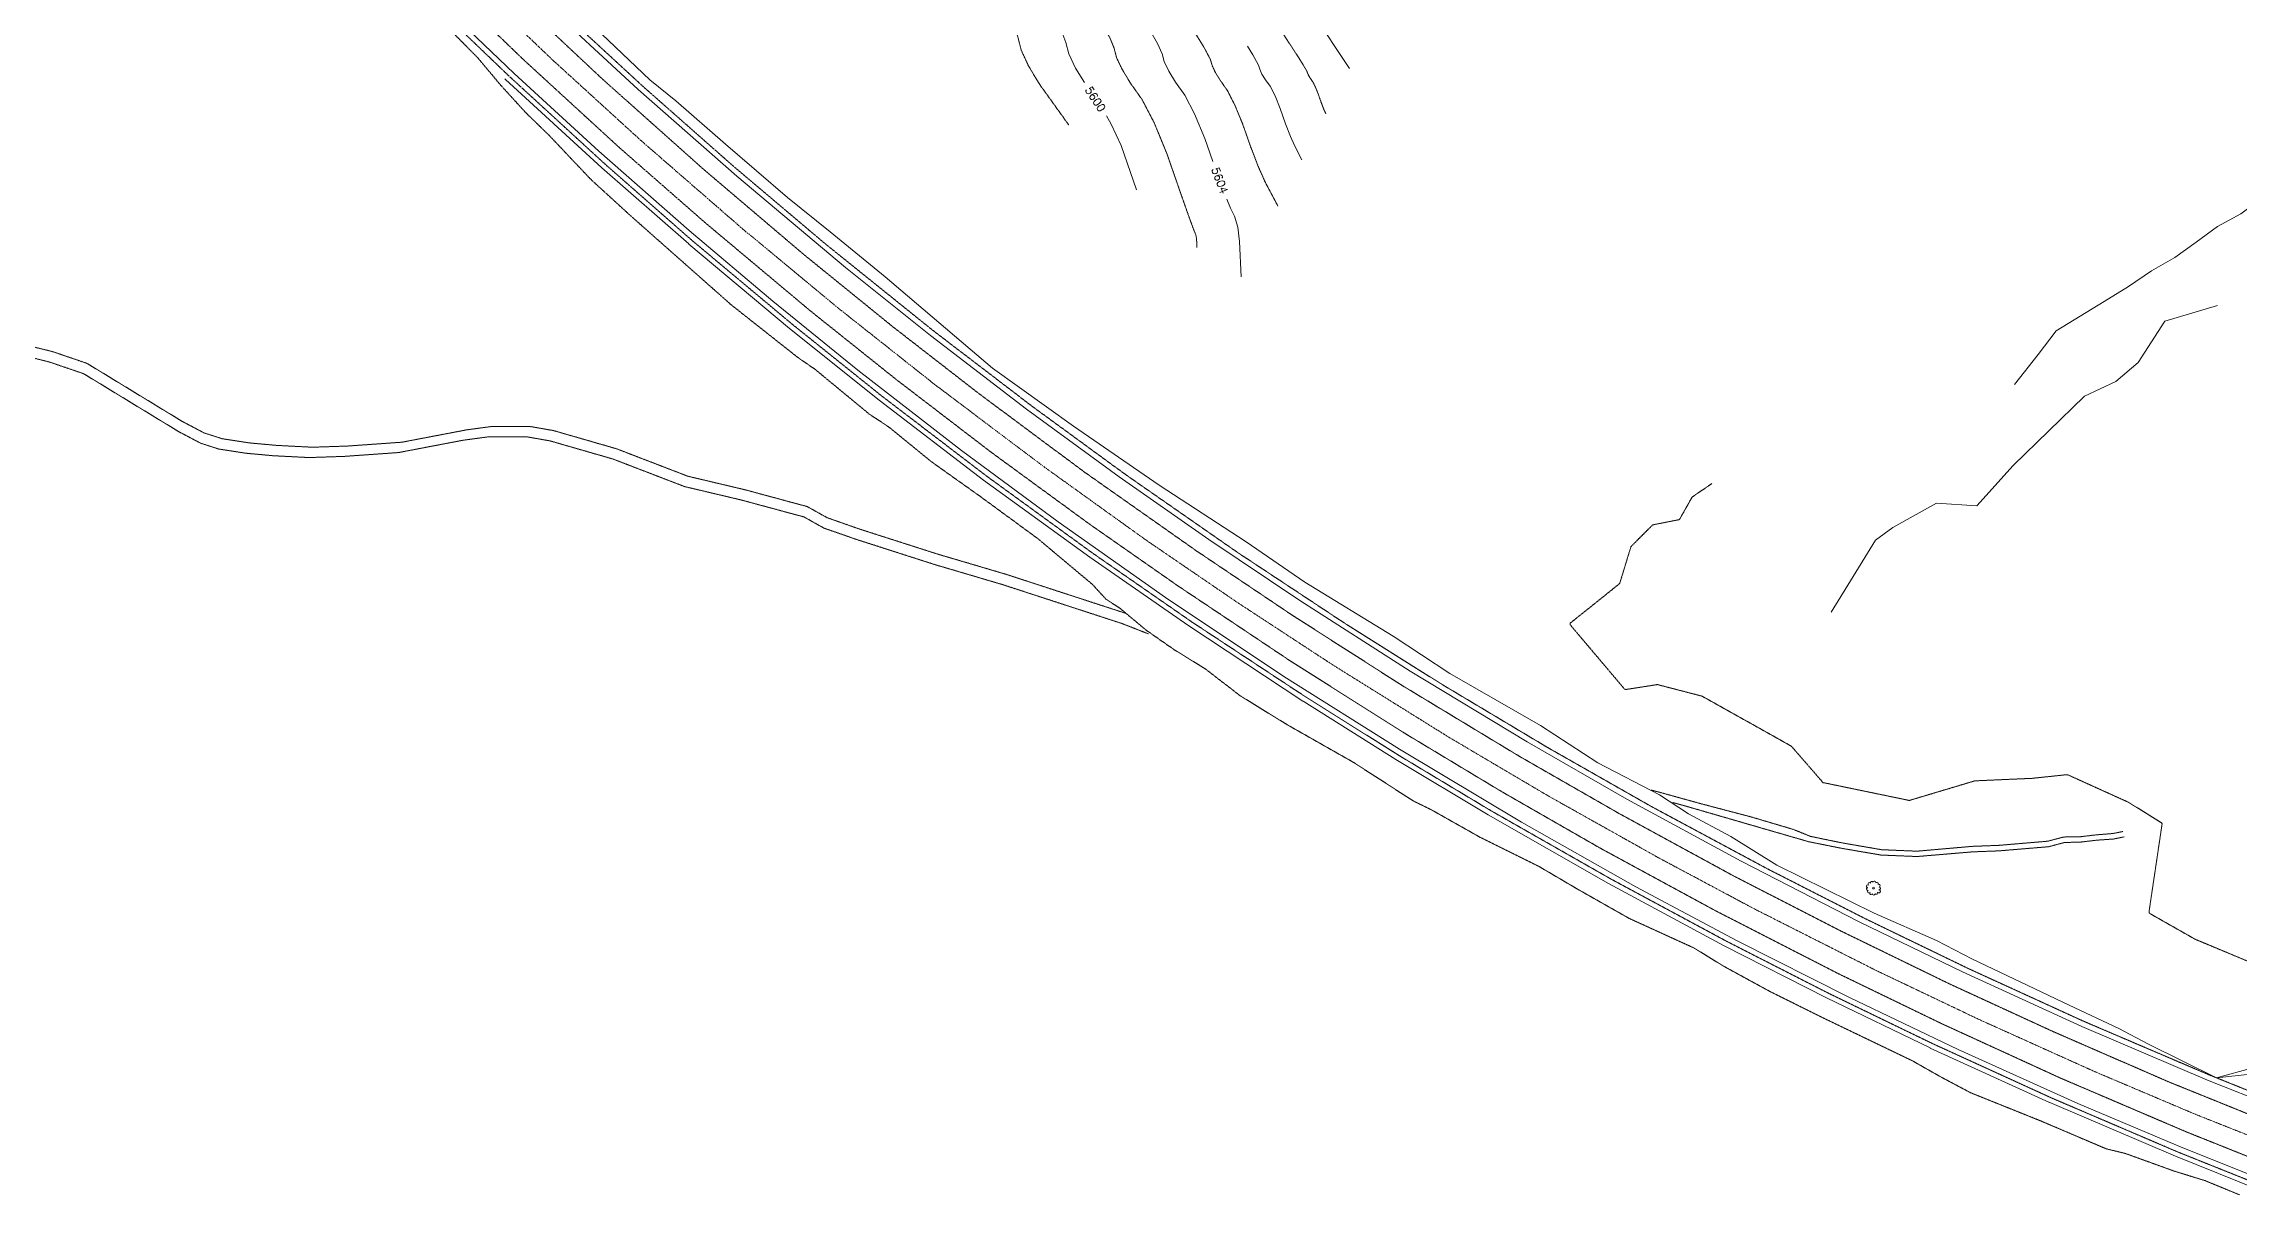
# Model space of a CAD drawing. Header units: feet. Extents: x 66046 to 70070, y 57473 to 60946.
# Drawn here: x 67346 to 68663, y 57916 to 58609 of the extents above; entities that cross this region are included whole.
import ezdxf
from ezdxf.enums import TextEntityAlignment as Align

# ---------------------------------------------------------------- set-up
doc = ezdxf.new("R2010")
doc.units = ezdxf.units.FT
doc.header["$MEASUREMENT"] = 0
for name, pattern in [('DASHED2', [0.375, 0.25, -0.125]), ('HIDDEN', [0.375, 0.25, -0.125]), ('PHANTOM2', [1.25, 0.625, -0.125, 0.125, -0.125, 0.125, -0.125])]:
    doc.linetypes.add(name, pattern=pattern)
for name, color, linetype, lineweight in [('Centerline_PLN_x', 1, 'PHANTOM2', 0), ('Edge-of-Paved-Road_PLN_x', 5, 'DASHED2', 0), ('Guardrail-LT_PLN_x', 4, 'FENCELINE1', 0), ('Laneline_PLN_x', 2, 'DASHED2', 0), ('Natural-Drainage_PLN_x', 5, 'HIDDEN', 0), ('Shoulder_PLN_x', 7, 'Continuous', 0), ('Surface-Existing-Annotation', 3, 'DASHED2', 0), ('Surface-Existing-Contours-Major', 3, 'Continuous', 0), ('Surface-Finished-Contours-Minor', 6, 'DASHED2', 13), ('Toe_PLN_x', 2, 'Continuous', 0), ('Tree-Line_PLN_x', 62, 'HIDDEN', 0), ('Tree_PLN_x', 62, 'Continuous', 0)]:
    doc.layers.add(name, color=color, linetype=linetype, lineweight=lineweight)
doc.styles.get("Standard").update_dxf_attribs({"font": 'simplex.shx'})
doc.linetypes.add('FENCELINE1', pattern='A,0.25,-0.1,[133,ltypeshp.shx,S=0.1,R=0,X=-0.1,Y=0],-0.1,1', length=1.45)

# ---------------------------------------------------------------- blocks, each defined once
blk = doc.blocks.new('TREE-D')
at = {"layer": 'Tree_PLN_x', "linetype": 'Continuous'}
blk.add_lwpolyline([(-3.4, 0.2, 1.158218), (-3.2, -1.4, 1.170054), (-2.1, -2.6, 1.101781), (-0.7, -3.4, 1.072634), (1, -3.2, 1.180778), (2.4, -2.5, 1.70845), (3.2, -1.1, 0.989775), (3.4, 0.7, 1.085957), (2.7, 2.2, 1.005407), (1.4, 3.1, 1.020594), (-0.2, 3.5, 0.925491), (-1.8, 2.9, 1.150965), (-3, 1.8, 1.269159)], format="xyb", close=True, dxfattribs=at)
at = {"layer": 'Tree_PLN_x'}
blk.add_circle((0, 0), 0.535, dxfattribs=at)

msp = doc.modelspace()

# ---------------------------------------------------------------- linework, layer by layer
at = {"layer": 'Centerline_PLN_x'}
msp.add_polyline3d([(68713.2, 57936.4, 5630), (68636.9, 57966.7, 5627.8), (68576.5, 57992.3, 5625.8), (68507.7, 58023.3, 5623.2), (68445.5, 58052.9, 5620.7), (68372.3, 58089.9, 5617.7), (68314.4, 58120.8, 5615.3), (68248.6, 58157.7, 5612.5), (68189.3, 58192.7, 5609.9), (68119.6, 58236.1, 5606.9), (68062, 58273.8, 5604.4), (68007.8, 58310.8, 5602), (67946.5, 58354.8, 5599.6), (67881, 58404.1, 5597.4), (67824.4, 58448.9, 5595.8), (67766.2, 58497, 5594.6), (67704.3, 58550.8, 5593.7), (67651, 58599.4, 5593.3), (67596.4, 58651.5, 5593.3), (67538.4, 58709.5, 5593.7), (67112.3, 59146.3, 5598.8), (66780.7, 59486.2, 5602.8)], dxfattribs=at)
at = {"layer": 'Edge-of-Paved-Road_PLN_x'}
for points in [[(68708.7, 57964.8, 5627.9), (68644.8, 57990.5, 5626), (68569.4, 58022.7, 5623.4), (68500.5, 58054.2, 5620.8), (68438.7, 58084.1, 5618.2), (68380.2, 58113.9, 5615.8), (68310.9, 58151.1, 5612.9), (68248.1, 58186.8, 5610.2), (68185.5, 58224.2, 5607.5), (68127.8, 58260.4, 5604.9), (68062.1, 58303.8, 5602), (67994.8, 58350.6, 5599.1), (67939.1, 58391.3, 5597), (67879.2, 58437.1, 5595.1), (67814.8, 58488.9, 5593.5), (67760.1, 58535.1, 5592.5), (67705.9, 58582.9, 5591.8), (67657.7, 58627.3, 5591.5), (67600.5, 58682.4, 5591.6), (67437.3, 58849.2, 5591.6), (67215.7, 59076, 5596.1), (66798.6, 59503.7, 5601.1)], [(68690, 57918.6, 5627.9), (68626.1, 57944.2, 5626), (68550.6, 57976.5, 5623.5), (68479, 58009.2, 5620.8), (68417, 58039.2, 5618.3), (68355.6, 58070.5, 5615.7), (68286.3, 58107.8, 5612.9), (68214.1, 58148.9, 5609.8), (68158.8, 58182.1, 5607.5), (68103.2, 58217, 5605.1), (68034.7, 58262.1, 5602), (67975.4, 58303.2, 5599.5), (67911.7, 58349.5, 5597.1), (67849.1, 58397.3, 5595.2), (67795.3, 58440.4, 5593.8), (67734.9, 58490.9, 5592.6), (67682.8, 58536.6, 5591.9), (67625.1, 58589.5, 5591.6), (67575.3, 58637.2, 5591.6), (67519.7, 58692.9, 5592), (66960.7, 59266, 5598.7), (66762.9, 59468.8, 5601.1)]]:
    msp.add_polyline3d(points, dxfattribs=at)
at = {"layer": 'Guardrail-LT_PLN_x'}
msp.add_polyline3d([(68688.9, 57915.8, 5627.7), (68625, 57941.5, 5625.8), (68624.9, 57941.5, 5625.8), (68549.5, 57973.7, 5623.3), (68549.4, 57973.7, 5623.3), (68477.8, 58006.4, 5620.6), (68477.7, 58006.5, 5620.6), (68415.7, 58036.5, 5618.1), (68415.6, 58036.5, 5618.1), (68354.3, 58067.8, 5615.6), (68354.2, 58067.8, 5615.6), (68284.9, 58105.1, 5612.7), (68284.8, 58105.2, 5612.7), (68212.6, 58146.3, 5609.6), (68212.6, 58146.3, 5609.6), (68157.2, 58179.6, 5607.3), (68157.2, 58179.6, 5607.3), (68101.6, 58214.5, 5604.9), (68101.5, 58214.5, 5604.9), (68033, 58259.6, 5601.9), (68033, 58259.7, 5601.9), (67973.6, 58300.8, 5599.3), (67973.6, 58300.8, 5599.3), (67909.9, 58347.1, 5596.9), (67909.8, 58347.1, 5596.9), (67847.3, 58395, 5595), (67847.2, 58395, 5595), (67793.4, 58438, 5593.6), (67793.4, 58438, 5593.6), (67793.4, 58438.1, 5593.6), (67733, 58488.6, 5592.4), (67733, 58488.7, 5592.4), (67680.8, 58534.3, 5591.7), (67680.8, 58534.4, 5591.7), (67623, 58587.3, 5591.4), (67623, 58587.4, 5591.4), (67622.6, 58587.7, 5591.4)], dxfattribs=at)
at = {"layer": 'Laneline_PLN_x'}
for points in [[(68699.9, 57954.2, 5629.1), (68621, 57986.1, 5626.7), (68551.8, 58016.2, 5624.3), (68489.2, 58045, 5621.9), (68424.3, 58076.6, 5619.2), (68359.8, 58109.7, 5616.5), (68291, 58147.2, 5613.6), (68231.2, 58181.5, 5611.1), (68161, 58223.9, 5608), (68094.7, 58266.3, 5605.1), (68037.5, 58304.7, 5602.6), (67970.4, 58351.9, 5599.8), (67907.2, 58398.9, 5597.6), (67855.4, 58439.1, 5596), (67801.9, 58482.5, 5594.7), (67741.9, 58533.5, 5593.7), (67680.7, 58588.1, 5593), (67620.9, 58644.2, 5592.8), (67564.8, 58699.5, 5593.1), (66994.3, 59284.2, 5600), (66789.2, 59494.5, 5602.4)], [(68695.6, 57930.5, 5629.2), (68631.6, 57956.1, 5627.3), (68556, 57988.4, 5624.8), (68484.6, 58021.1, 5622.1), (68422.6, 58051.1, 5619.6), (68348.8, 58088.9, 5616.5), (68279.9, 58126.3, 5613.6), (68220.6, 58160.3, 5611.1), (68161.6, 58195.8, 5608.6), (68095, 58237.9, 5605.7), (68026.4, 58283.7, 5602.7), (67973, 58321, 5600.4), (67914.7, 58363.6, 5598.3), (67857.4, 58407.5, 5596.5), (67806.2, 58448.4, 5595.2), (67743.3, 58501.1, 5593.9), (67691.4, 58546.5, 5593.2), (67633.4, 58599.7, 5592.9), (67574.3, 58656.6, 5592.9), (67193.6, 59046, 5597.3), (66772.3, 59478, 5602.4)]]:
    msp.add_polyline3d(points, dxfattribs=at)
at = {"layer": 'Natural-Drainage_PLN_x'}
for points in [[(68663.4, 57918.4, 5621.5), (68642.7, 57926.9, 5621), (68623.7, 57932.8, 5619.4), (68594.9, 57943.2, 5617.7), (68583.4, 57946, 5616.2), (68544.2, 57962.7, 5614.6), (68502.1, 57979.6, 5612.1), (68484.2, 57989.1, 5612), (68467.1, 57998.8, 5612.2), (68449, 58007.5, 5611.5), (68413.2, 58024.7, 5609.9), (68381.6, 58040.4, 5608.5), (68354.3, 58055.3, 5607.9), (68336, 58066.5, 5607.9), (68297.2, 58084.2, 5604.7), (68265.8, 58102, 5603.6), (68243.2, 58115.3, 5603), (68207.5, 58133, 5600), (68178.6, 58149.3, 5598.4), (68167.6, 58154.7, 5597.4), (68131.8, 58177.8, 5596.4), (68091.8, 58200.5, 5593.5), (68063.9, 58217.7, 5591.9), (68043.1, 58233.7, 5592), (68023.6, 58245.8, 5590.7), (68007.4, 58257.1, 5590.1), (67991.6, 58270.3, 5590.5), (67983.3, 58275.7, 5589.9), (67975.1, 58284.6, 5591), (67942.4, 58312, 5591.5), (67908, 58337.2, 5590.3), (67878.6, 58358.1, 5588.8), (67853.1, 58378.9, 5588.5), (67841.3, 58386.7, 5587.5), (67808.7, 58413.6, 5587.2), (67798.5, 58420.6, 5586.3), (67758.5, 58452.2, 5584.9), (67698.4, 58505.4, 5584.7), (67674.2, 58527.5, 5584.7), (67649.4, 58553.7, 5586.1), (67635.2, 58567.5, 5586.3), (67619.8, 58584.4, 5587.3), (67606.5, 58600.3, 5588.7), (67560, 58647.4, 5589.6)], [(68008.9, 58254.8, 5588.9), (67993.1, 58261, 5588.9), (67921.3, 58284.4, 5585.9), (67880.3, 58296.5, 5584.1), (67833.3, 58311.6, 5582.3), (67814.1, 58318.3, 5581.6), (67802.1, 58325, 5581.2), (67764.7, 58335.1, 5579.8), (67730.5, 58343.2, 5578.4), (67687.6, 58359.7, 5577.2), (67649.8, 58370.6, 5576.1), (67635.5, 58373.1, 5575.6), (67613.3, 58373.1, 5574.9), (67597.7, 58371, 5574.5), (67558.9, 58363.6, 5573.6), (67526.3, 58361.3, 5572.7), (67505.2, 58360.6, 5572.1), (67483.7, 58361.7, 5571.5), (67467.3, 58363.2, 5570.8), (67451.1, 58365.7, 5570.3), (67440.2, 58369.2, 5569.9), (67427.1, 58376.1, 5569.5), (67370, 58410.9, 5566.8), (67349.5, 58417.9, 5566.2), (67327, 58423.5, 5566)], [(67995.1, 58267.2, 5589.7), (67923.3, 58290.6, 5586.7), (67882.3, 58302.7, 5584.9), (67835.2, 58317.8, 5583.1), (67816.1, 58324.5, 5582.5), (67804.1, 58331.2, 5582.1), (67766.7, 58341.3, 5580.6), (67732.5, 58349.4, 5579.3), (67689.6, 58365.9, 5578), (67651.8, 58376.8, 5576.9), (67637.5, 58379.3, 5576.4), (67615.2, 58379.3, 5575.8), (67599.7, 58377.2, 5575.4), (67560.9, 58369.8, 5574.4), (67528.3, 58367.5, 5573.5), (67507.2, 58366.8, 5573), (67485.7, 58367.9, 5572.3), (67469.3, 58369.4, 5571.6), (67453.1, 58371.9, 5571.1), (67442.2, 58375.4, 5570.7), (67429.1, 58382.3, 5570.3), (67372, 58417.1, 5567.6), (67351.5, 58424.1, 5567.1), (67328.9, 58429.7, 5566.8)], [(68310.4, 58161.2, 5607.5), (68342.1, 58152.5, 5610.2), (68370.6, 58145, 5611.6), (68395.9, 58137.5, 5613.2), (68405.9, 58133.4, 5613.7), (68424.9, 58129.5, 5615.1), (68448.6, 58125.4, 5616.7), (68469.8, 58124.5, 5618.1), (68503, 58127.4, 5620.1), (68518.9, 58128, 5620.9), (68548.4, 58130.5, 5622.7), (68557.8, 58133, 5623.3), (68568.1, 58133.2, 5624.1), (68577.4, 58134.3, 5624.7), (68587.4, 58135.1, 5625.7), (68593.4, 58136.3, 5626.1)], [(68323.4, 58153.7, 5608.8), (68332.7, 58151.1, 5608.8), (68404.9, 58130.2, 5613.6), (68424.3, 58126.3, 5615), (68448.2, 58122.2, 5616.6), (68469.9, 58121.3, 5618), (68503.2, 58124.1, 5620), (68519.1, 58124.7, 5620.8), (68549, 58127.2, 5622.6), (68558.3, 58129.7, 5623.2), (68568.3, 58130, 5624), (68577.7, 58131.1, 5624.6), (68587.8, 58131.8, 5625.6), (68594.1, 58133.1, 5626.1)]]:
    msp.add_polyline3d(points, dxfattribs=at)
at = {"layer": 'Shoulder_PLN_x'}
for points in [[(68722.9, 57955.9, 5629.3), (68644.2, 57987.2, 5627), (68568.7, 58019.4, 5624.4), (68497.1, 58052.1, 5621.7), (68435.1, 58082.2, 5619.1), (68364.4, 58118.5, 5616.2), (68295.9, 58155.7, 5613.3), (68236.1, 58190, 5610.7), (68165.9, 58232.5, 5607.7), (68099.6, 58274.8, 5604.8), (68045.1, 58311.4, 5602.3), (67991.3, 58349, 5600), (67935.7, 58389.7, 5598), (67878.1, 58433.8, 5596.1), (67827.1, 58474.5, 5594.8), (67761.8, 58529.3, 5593.5), (67702.7, 58581.4, 5592.8), (67642, 58637.6, 5592.5), (67593.1, 58685.1, 5592.6), (67116.3, 59173.3, 5598.2), (66796.2, 59501.4, 5602.1)], [(68706, 57916, 5629.3), (68629.3, 57946.5, 5627), (68566.3, 57973.2, 5624.9), (68494.5, 58005.5, 5622.3), (68429.4, 58036.7, 5619.7), (68362.1, 58070.8, 5616.9), (68301.3, 58103.2, 5614.4), (68232.7, 58141.9, 5611.5), (68159.5, 58185.6, 5608.4), (68090.1, 58229.3, 5605.4), (68019.1, 58276.7, 5602.2), (67954.7, 58322, 5599.6), (67896.7, 58364.9, 5597.5), (67834.4, 58413.1, 5595.7), (67783.4, 58454.4, 5594.5), (67733.3, 58496.7, 5593.5), (67679.1, 58544.4, 5592.8), (67628.3, 58591, 5592.5), (67573.9, 58643.2, 5592.6), (67513.8, 58703.7, 5593), (66973.1, 59258, 5599.6), (66765.2, 59471.1, 5602.1)]]:
    msp.add_polyline3d(points, dxfattribs=at)
at = {"layer": 'Surface-Existing-Contours-Major', "flags": 128}
for points, elevation in [([(67970.4, 58585.6), (67965.1, 58594.2), (67961.1, 58602.7), (67959.3, 58609.6), (67956.9, 58616), (67954, 58621.7), (67950.6, 58626.8), (67948.4, 58631.8), (67947.3, 58636.5), (67947.4, 58641), (67943.9, 58648.4), (67936.7, 58658.7), (67927.6, 58669.9)], 5600), ([(68129.5, 58594), (68107.7, 58626.8), (68104.3, 58634.6)], 5612), ([(68047.4, 58538.1), (68042.6, 58551.9), (68036.5, 58566.7), (68030.6, 58578), (68025.1, 58585.7), (68021, 58592.4), (68018.3, 58598.1), (68017.1, 58602.8), (68014.2, 58609), (68009.6, 58616.9), (68005.2, 58623.6)], 5604), ([(68068.2, 58607.3), (68071.5, 58602.1), (68074.9, 58595.9), (68075.6, 58593.5), (68076.9, 58590.6), (68079, 58587.2), (68081.8, 58583.3), (68084.8, 58577.6), (68087.9, 58570), (68091.1, 58560.7), (68094, 58553.1), (68096.6, 58547.3), (68100.9, 58539.1)], 5608), ([(68001.6, 58521.2), (67992.4, 58547.8), (67986.5, 58560.5), (67983.6, 58565.5)], 5600), ([(68064.4, 58469), (68063.5, 58490.1), (68062.4, 58498.7), (68060.5, 58505.4), (68058, 58510.2), (68055.8, 58515.6)], 5604)]:
    msp.add_lwpolyline(points, dxfattribs=dict(at, elevation=elevation))
at = {"layer": 'Surface-Finished-Contours-Minor', "flags": 128}
for points, elevation in [([(68115.3, 58566.8), (68114.4, 58568.6), (68113.5, 58570.8), (68112.2, 58574.3), (68110.5, 58579.1), (68108.9, 58583), (68107.4, 58586), (68105.9, 58588), (68104.9, 58589.8), (68104.2, 58591.3), (68103.8, 58592.5), (68100.1, 58598.6), (68093, 58609.6), (68082.5, 58625.5), (68075.5, 58640.7), (68072.1, 58655.4), (68072.3, 58669.3), (68070.7, 58680.8), (68067.2, 58689.8), (68061.9, 58696.4), (68057.2, 58701.7), (68053, 58705.9), (68049.4, 58708.9), (68044.5, 58714.3), (68038.1, 58722.2), (68030.4, 58732.4), (68024.1, 58740.1), (68019, 58745.1), (68015.4, 58747.6), (68007.2, 58753.4), (67994.5, 58762.7), (67977.3, 58775.4), (67961, 58786.1), (67945.5, 58794.9), (67930.8, 58801.8), (67905.8, 58820.5), (67870.3, 58851.1), (67824.5, 58893.7), (67787.6, 58923.6), (67759.8, 58941.1), (67740.9, 58946), (67715.2, 58971.5), (67682.6, 59017.4), (67643.3, 59083.8), (67612.2, 59135.5), (67589.6, 59172.5), (67575.4, 59194.8), (67559.3, 59218.2), (67541.5, 59242.6), (67521.9, 59268.1), (67504.2, 59288.2), (67488.4, 59302.8), (67474.6, 59312), (67457.7, 59324.7), (67438, 59340.9), (67392.5, 59380.4)], 5610), ([(68086.5, 58511.4), (68078.8, 58525.9), (68074.6, 58535.4), (68070.1, 58547.1), (68065.2, 58561), (68060.6, 58572.1), (68056.2, 58580.7), (68052.1, 58586.5), (68049, 58591.5), (68047, 58595.8), (68046, 58599.3), (68042.8, 58605.5), (68037.4, 58614.4), (68029.7, 58626), (68024.7, 58637.1), (68022.2, 58647.8), (68022.3, 58658), (68020, 58667.8), (68015, 58677.4), (68007.6, 58686.6), (68000.9, 58694.1), (67995.1, 58700), (67990, 58704.2), (67984.7, 58709.6), (67979.2, 58716.1), (67973.4, 58723.8), (67968, 58729.9), (67963, 58734.6), (67958.3, 58737.6), (67948, 58745), (67932, 58756.8), (67910.2, 58772.8), (67889.6, 58786.4), (67870, 58797.5), (67851.5, 58806.2), (67828.8, 58821.5), (67802, 58843.5), (67771.1, 58872.2), (67743.7, 58893.1), (67720, 58906.2), (67699.9, 58911.5), (67678.8, 58928), (67656.6, 58955.7), (67633.5, 58994.7), (67612.2, 59029.9), (67592.8, 59061.3), (67575.2, 59088.9), (67555.4, 59117.7), (67533.4, 59147.9), (67509.2, 59179.3), (67489.9, 59202.4), (67475.5, 59217.1), (67466.1, 59223.3), (67454.5, 59232.1), (67440.8, 59243.3), (67424.9, 59257.1), (67411.4, 59269.8), (67400.2, 59281.3), (67391.4, 59291.8), (67384.8, 59299.3), (67380.4, 59303.9), (67378.2, 59305.7), (67376.5, 59307.4), (67375.3, 59309.1), (67373.9, 59312.4)], 5606), ([(67359.8, 59260.7), (67377.7, 59219), (67386.6, 59202.6), (67395.5, 59190.8), (67404.5, 59183.6), (67412, 59177), (67418.1, 59170.9), (67422.7, 59165.3), (67428.6, 59159.2), (67435.8, 59152.5), (67444.2, 59145.2), (67451.5, 59139.3), (67457.6, 59134.6), (67462.6, 59131.3), (67475.5, 59116.6), (67496.4, 59090.6), (67525.2, 59053.1), (67551.4, 59017.2), (67575, 58982.9), (67595.9, 58950.1), (67612.1, 58924.4), (67623.7, 58905.7), (67630.6, 58894.1), (67642.3, 58884.5), (67658.9, 58876.9), (67680.2, 58871.3), (67699.8, 58862.6), (67717.6, 58850.8), (67733.7, 58836), (67751.8, 58822.5), (67772.1, 58810.6), (67794.5, 58800.1), (67818.2, 58786.6), (67843.2, 58770.2), (67869.4, 58750.8), (67888.8, 58736.7), (67901.3, 58727.7), (67906.9, 58724), (67912, 58719.8), (67916.4, 58715.1), (67920.3, 58710), (67925, 58704.8), (67930.6, 58699.5), (67937.1, 58694), (67944.6, 58686.5), (67953.2, 58676.7), (67962.8, 58664.9), (67969.2, 58654.9), (67972.4, 58646.6), (67972.3, 58640.2), (67973.8, 58633.6), (67977, 58626.6), (67981.8, 58619.3), (67985.6, 58612.5), (67988.2, 58606.2), (67989.7, 58600.4), (67993.1, 58593.3), (67998.2, 58584.9), (68005, 58575.3), (68012.3, 58561.3), (68019.9, 58542.8), (68027.9, 58519.8), (68033.4, 58504.2), (68036.5, 58495.9), (68037, 58494.8), (68037.4, 58493.4), (68037.7, 58491.4), (68037.8, 58489), (68037.8, 58487.4), (68037.9, 58486.6), (68037.9, 58486.5)], 5602), ([(67696, 58813.5), (67728.8, 58798.1), (67750.1, 58785.4), (67776.1, 58767.7), (67806.9, 58744.9), (67829.6, 58728.3), (67844.3, 58717.8), (67850.9, 58713.4), (67855.9, 58709.7), (67859.4, 58706.5), (67861.3, 58704), (67865.2, 58700), (67871.2, 58694.8), (67879.1, 58688.1), (67888.4, 58678.8), (67898.9, 58666.9), (67910.7, 58652.4), (67918.5, 58641.9), (67922.4, 58635.3), (67922.3, 58632.7), (67923, 58630), (67924.3, 58627.1), (67926.2, 58624.1), (67928.3, 58619.5), (67930.4, 58613.1), (67932.5, 58604.9), (67936.9, 58595.4), (67943.4, 58584.6), (67961, 58560.1)], 5598)]:
    msp.add_lwpolyline(points, dxfattribs=dict(at, elevation=elevation))
at = {"layer": 'Toe_PLN_x'}
for points in [[(68669.9, 57990.8, 5624.9), (68649.5, 57988.6, 5626), (68608.3, 58009, 5623), (68590.9, 58018.1, 5621.6), (68561.2, 58032.1, 5620), (68503.2, 58059.8, 5617.2), (68481.6, 58070.9, 5615.9), (68444.2, 58087.3, 5615.3), (68415.1, 58101.8, 5614.2), (68385.9, 58116.1, 5613.3), (68358.3, 58133.4, 5610.7), (68332.8, 58147, 5609.7), (68315.4, 58158.3, 5608), (68278.5, 58177.5, 5607.2), (68244.1, 58199.9, 5604.5), (68189.7, 58231.1, 5602.9), (68155.7, 58253.4, 5600.8), (68102.6, 58285.9, 5599.3), (68067.5, 58310, 5597.3), (68015.2, 58344, 5596.1), (67963.9, 58379.4, 5594.8), (67915.3, 58414.2, 5593.8), (67850.8, 58468.9, 5590.1), (67817.9, 58496, 5589.2), (67792.3, 58516.5, 5589.1), (67755, 58548.6, 5588.4), (67725.3, 58574.5, 5588.1), (67709.6, 58587.1, 5588.6), (67672.5, 58622.5, 5587.8)], [(68528.3, 58404.5, 5638.8), (68542.5, 58422.4, 5641.3), (68553.3, 58436.7, 5642.8), (68567.8, 58445.5, 5644.2), (68582.2, 58454.3, 5646.5), (68596.7, 58463.1, 5647.6), (68610.6, 58472.5, 5649.6), (68624.6, 58480.5, 5651.1), (68637.4, 58489.8, 5654.5), (68650.2, 58499.1, 5656.5), (68664.2, 58506.7, 5657.1), (68676.8, 58516.1, 5659), (68688.3, 58522.2, 5661.3), (68699.2, 58528.7, 5661.6), (68714, 58530.8, 5663.7), (68721.1, 58541.5, 5666.3), (68732.1, 58548, 5668.3), (68741.4, 58553.2, 5669.2), (68753.8, 58570.9, 5673.3)], [(68418.5, 58267.9, 5620.5), (68428.5, 58284, 5622.1), (68444.9, 58311, 5626), (68455.4, 58318.6, 5627.8), (68481.6, 58333.2, 5631.2), (68505.7, 58331.7, 5633.2), (68527.5, 58355.8, 5635.3), (68570.4, 58397.5, 5642.1), (68589.2, 58406.2, 5643.4), (68602.6, 58417.7, 5645.1), (68618.6, 58442.5, 5648.6), (68650.2, 58451.8, 5649.2)], [(68649.5, 57988.6, 5626), (68671.4, 57994.6, 5628.5)]]:
    msp.add_polyline3d(points, dxfattribs=at)
at = {"layer": 'Tree-Line_PLN_x'}
msp.add_polyline3d([(68686.8, 58050.8, 5635.5), (68636.5, 58071.8, 5629.8), (68636.4, 58071.9, 5629.8), (68609.6, 58087.1, 5626.9), (68609.5, 58087.2, 5626.9), (68609.4, 58087.3, 5626.9), (68609.3, 58087.4, 5626.9), (68609.2, 58087.6, 5626.9), (68609.2, 58087.7, 5626.9), (68609.1, 58087.9, 5626.9), (68609.1, 58088, 5626.9), (68609.1, 58088.2, 5626.9), (68616.9, 58140.6, 5629.9), (68616.9, 58140.7, 5629.9), (68616.9, 58140.9, 5629.9), (68616.9, 58141, 5629.9), (68616.8, 58141.1, 5629.9), (68616.8, 58141.3, 5629.9), (68616.7, 58141.4, 5629.9), (68616.6, 58141.5, 5629.9), (68616.5, 58141.6, 5629.9), (68596.3, 58154.1, 5627.8), (68596.2, 58154.1, 5627.8), (68560.4, 58170.3, 5624.8), (68560.3, 58170.4, 5624.8), (68560.2, 58170.4, 5624.8), (68560.1, 58170.4, 5624.8), (68559.9, 58170.4, 5624.8), (68538.9, 58168.2, 5623.8), (68538.8, 58168.2, 5623.8), (68504.8, 58166.7, 5621.4), (68504.7, 58166.7, 5621.4), (68504.6, 58166.7, 5621.4), (68465.5, 58155, 5617.8), (68465.4, 58155, 5617.7), (68465.2, 58155, 5617.7), (68465.1, 58155, 5617.7), (68465, 58155, 5617.7), (68413.8, 58165.6, 5616.2), (68413.7, 58165.6, 5616.2), (68413.5, 58165.7, 5616.2), (68413.4, 58165.8, 5616.2), (68413.3, 58165.9, 5616.2), (68394.6, 58187.4, 5615.4), (68394.5, 58187.5, 5615.4), (68394.3, 58187.6, 5615.4), (68368.5, 58202.1, 5613), (68368.4, 58202.1, 5613), (68341.1, 58217.4, 5611.3), (68341, 58217.5, 5611.3), (68340.9, 58217.5, 5611.3), (68314.3, 58224.4, 5611), (68314.2, 58224.4, 5611), (68314.1, 58224.5, 5611), (68314, 58224.5, 5610.9), (68313.9, 58224.4, 5610.9), (68295.3, 58221.5, 5608), (68295.1, 58221.5, 5608), (68295, 58221.5, 5608), (68294.9, 58221.5, 5608), (68294.8, 58221.6, 5608), (68294.6, 58221.6, 5608), (68294.5, 58221.7, 5608), (68294.4, 58221.8, 5607.9), (68294.3, 58221.9, 5607.9), (68262, 58260.1, 5608.4), (68261.9, 58260.3, 5608.4), (68261.8, 58260.4, 5608.4), (68261.8, 58260.5, 5608.4), (68261.8, 58260.6, 5608.5), (68261.8, 58260.7, 5608.5), (68261.8, 58260.8, 5608.5), (68261.8, 58261, 5608.5), (68261.8, 58261.1, 5608.5), (68261.9, 58261.1, 5608.5), (68261.9, 58261.2, 5608.5), (68262, 58261.4, 5608.5), (68262.1, 58261.5, 5608.5), (68276.4, 58272.9, 5610.3), (68276.4, 58272.9, 5610.3), (68291.2, 58284.8, 5610.7), (68291.3, 58284.9, 5610.7), (68291.4, 58285, 5610.7), (68291.5, 58285.1, 5610.7), (68291.6, 58285.3, 5610.7), (68298.2, 58306.9, 5613.8), (68298.2, 58307, 5613.8), (68298.3, 58307.1, 5613.9), (68298.4, 58307.2, 5613.9), (68298.4, 58307.3, 5613.9), (68311.2, 58320.1, 5614.7), (68311.3, 58320.1, 5614.7), (68311.4, 58320.2, 5614.7), (68311.5, 58320.3, 5614.7), (68311.7, 58320.3, 5614.7), (68326.9, 58323.3, 5617), (68327, 58323.3, 5617), (68327.1, 58323.3, 5617), (68327.2, 58323.4, 5617.1), (68327.3, 58323.4, 5617.1), (68327.4, 58323.5, 5617.1), (68327.5, 58323.6, 5617.1), (68327.5, 58323.7, 5617.1), (68327.6, 58323.8, 5617.1), (68334.9, 58336.7, 5619.2), (68335, 58336.8, 5619.2), (68335, 58336.9, 5619.2), (68335.1, 58337, 5619.2), (68335.2, 58337.1, 5619.2), (68346.9, 58345, 5620.4)], dxfattribs=at)

# ---------------------------------------------------------------- block references
at = {"layer": 'Tree_PLN_x'}
msp.add_blockref('TREE-D', (68443.8, 58102.4, 5614.4), dxfattribs=at)

# ---------------------------------------------------------------- texts
at = {"layer": 'Surface-Existing-Annotation'}
for s, rotation, p in [('5600', 303.4707, (67977, 58575.6, 5600)), ('5604', 290.4412, (68051.6, 58526.8, 5604))]:
    msp.add_text(s, height=4.8, rotation=rotation, dxfattribs=at).set_placement(p, align=Align.MIDDLE_CENTER)

doc.saveas('drawing.dxf')
